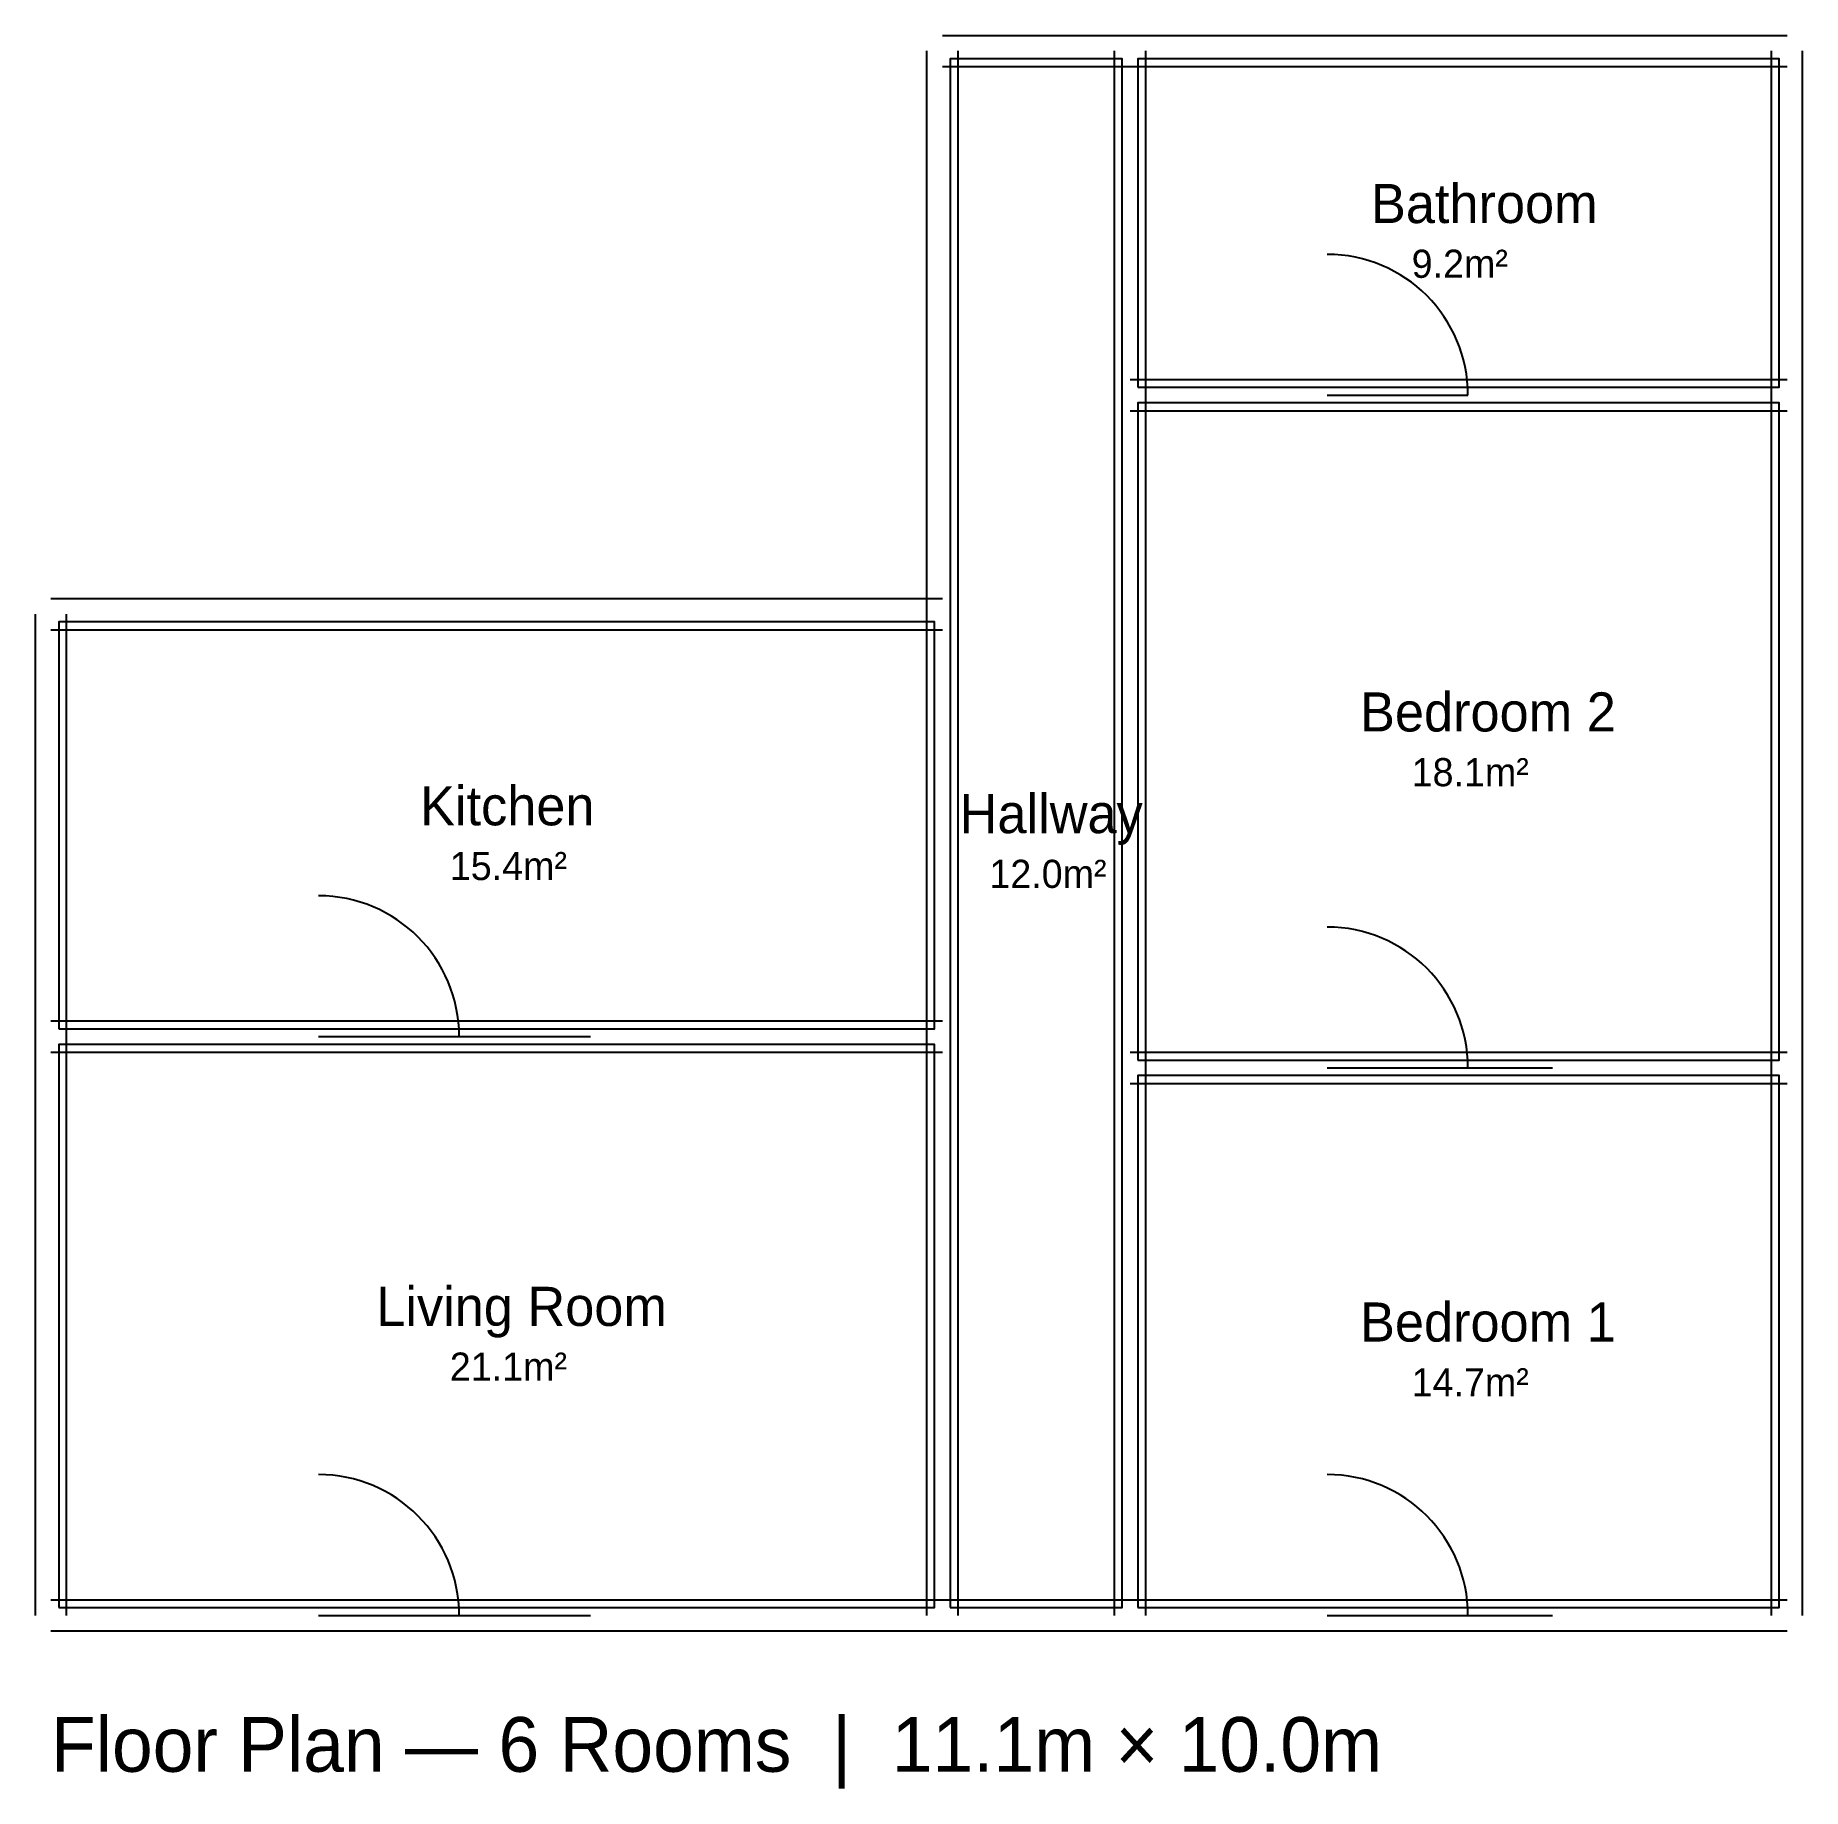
# Model space of a CAD drawing. Header units: metres. Extents: x -0.1 to 11.2, y -1.1 to 10.1.
import ezdxf

# ---------------------------------------------------------------- set-up
doc = ezdxf.new("R2010")
doc.units = ezdxf.units.M
for name, color, linetype in [('DOOR', 1, 'Continuous'), ('ROOM', 3, 'Continuous'), ('TEXT', 2, 'Continuous'), ('WALL', 7, 'Continuous'), ('WINDOW', 5, 'Continuous')]:
    doc.layers.add(name, color=color, linetype=linetype)

msp = doc.modelspace()

# ---------------------------------------------------------------- linework, layer by layer
at = {"layer": 'DOOR'}
for p, q in [((8.16, 7.8), (9.06, 7.8)), ((1.71, 3.7), (2.61, 3.7)), ((8.16, 3.5), (9.06, 3.5)), ((1.71, 0), (2.61, 0)), ((8.16, 0), (9.06, 0))]:
    msp.add_line(p, q, dxfattribs=at)
for centre in [(8.16, 7.8), (1.71, 3.7), (8.16, 3.5), (1.71, 0), (8.16, 0)]:
    msp.add_arc(centre, 0.9, 0, 90, dxfattribs=at)
at = {"layer": 'ROOM'}
for points in [[(5.75, 0.05), (6.85, 0.05), (6.85, 9.95), (5.75, 9.95)], [(6.95, 7.85), (11.05, 7.85), (11.05, 9.95), (6.95, 9.95)], [(6.95, 3.55), (11.05, 3.55), (11.05, 7.75), (6.95, 7.75)], [(0.05, 3.75), (5.65, 3.75), (5.65, 6.35), (0.05, 6.35)], [(0.05, 0.05), (5.65, 0.05), (5.65, 3.65), (0.05, 3.65)], [(6.95, 0.05), (11.05, 0.05), (11.05, 3.45), (6.95, 3.45)]]:
    msp.add_lwpolyline(points, close=True, dxfattribs=at)
at = {"layer": 'WALL'}
for p, q in [((5.7, 10.1), (6.9, 10.1)), ((6.9, 10.1), (11.1, 10.1)), ((5.6, 0), (5.6, 10)), ((5.8, 0), (5.8, 10)), ((6.8, 7.8), (6.8, 10)), ((6.8, 0), (6.8, 10)), ((7, 7.8), (7, 10)), ((7, 0), (7, 10)), ((11, 7.8), (11, 10)), ((11.2, 7.8), (11.2, 10)), ((5.7, 9.9), (6.9, 9.9)), ((6.9, 9.9), (11.1, 9.9)), ((6.8, 3.5), (6.8, 7.8)), ((6.9, 7.9), (11.1, 7.9)), ((7, 3.5), (7, 7.8)), ((11, 3.5), (11, 7.8)), ((11.2, 3.5), (11.2, 7.8)), ((6.9, 7.7), (11.1, 7.7)), ((0, 6.5), (5.7, 6.5)), ((-0.1, 3.7), (-0.1, 6.4)), ((0.1, 3.7), (0.1, 6.4)), ((5.6, 3.7), (5.6, 6.4)), ((5.8, 3.7), (5.8, 6.4)), ((0, 6.3), (5.7, 6.3)), ((0, 3.8), (5.7, 3.8)), ((-0.1, 0), (-0.1, 3.7)), ((0.1, 0), (0.1, 3.7)), ((5.6, 0), (5.6, 3.7)), ((5.8, 0), (5.8, 3.7)), ((0, 3.6), (5.7, 3.6)), ((6.9, 3.6), (11.1, 3.6)), ((6.8, 0), (6.8, 3.5)), ((6.9, 3.4), (11.1, 3.4)), ((7, 0), (7, 3.5)), ((11, 0), (11, 3.5)), ((11.2, 0), (11.2, 3.5)), ((0, 0.1), (5.7, 0.1)), ((5.7, 0.1), (6.9, 0.1)), ((6.9, 0.1), (11.1, 0.1)), ((0, -0.1), (5.7, -0.1)), ((5.7, -0.1), (6.9, -0.1)), ((6.9, -0.1), (11.1, -0.1))]:
    msp.add_line(p, q, dxfattribs=at)
at = {"layer": 'WINDOW'}
for p, q in [((2.25, 3.7), (3.45, 3.7)), ((8.4, 3.5), (9.6, 3.5)), ((2.25, 0), (3.45, 0)), ((8.4, 0), (9.6, 0))]:
    msp.add_line(p, q, dxfattribs=at)

# ---------------------------------------------------------------- texts
at = {"layer": 'TEXT'}
for s, height, p in [('Bathroom', 0.25, (8.44, 8.9)), ('9.2m²', 0.18, (8.7, 8.55)), ('Bedroom 2', 0.25, (8.37, 5.65)), ('18.1m²', 0.18, (8.7, 5.3)), ('Kitchen', 0.25, (2.36, 5.05)), ('Hallway', 0.25, (5.81, 5)), ('15.4m²', 0.18, (2.55, 4.7)), ('12.0m²', 0.18, (6, 4.65)), ('Living Room', 0.25, (2.08, 1.85)), ('Bedroom 1', 0.25, (8.37, 1.75)), ('21.1m²', 0.18, (2.55, 1.5)), ('14.7m²', 0.18, (8.7, 1.4)), ('Floor Plan — 6 Rooms  |  11.1m × 10.0m', 0.35, (0, -1))]:
    msp.add_text(s, height=height, dxfattribs=at).set_placement(p)

doc.saveas('drawing.dxf')
